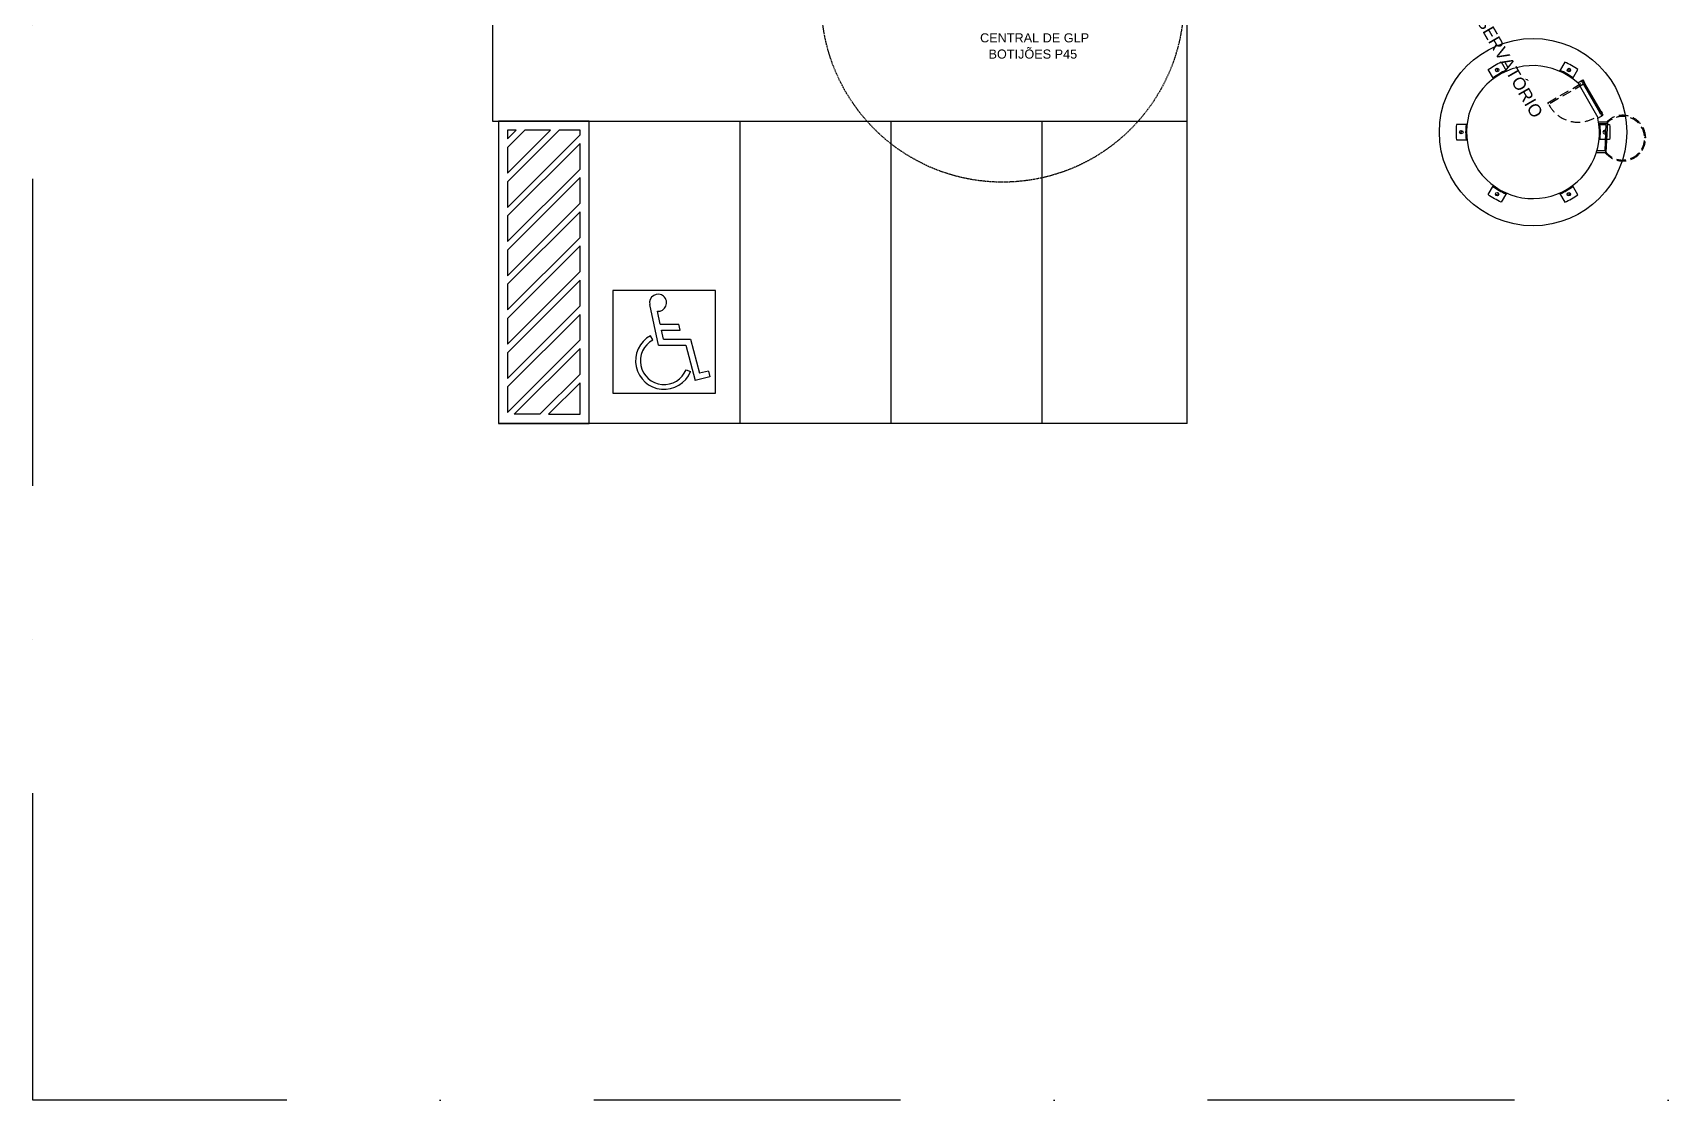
# Model space of a CAD drawing. Header units: millimetres. Extents: x 4161 to 13726, y 828 to 4470.
# Drawn here: x 4161 to 6872, y 828 to 2594 of the extents above; entities that cross this region are included whole.
import ezdxf

# ---------------------------------------------------------------- set-up
doc = ezdxf.new("R2010")
doc.units = ezdxf.units.MM
doc.header["$LTSCALE"] = 10
for name, pattern in [('DASHDOT', [25.4, 12.7, -6.35, 0, -6.35]), ('HIDDEN', [9.525, 6.35, -3.175]), ('HIDDEN2', [0.1875, 0.125, -0.0625]), ('TRAÇO-2PTOS_P', [0.625, 0.25, -0.125, 0, -0.125, 0, -0.125])]:
    doc.linetypes.add(name, pattern=pattern)
for name, color, linetype in [('A-PISOS-NIVEL', 1, 'Continuous'), ('AR-PRJ-COB', 251, 'HIDDEN2'), ('AR-TXT', 1, 'Continuous'), ('ARQ-ALV-VISTA1', 3, 'Continuous'), ('ARQ-ALV-VISTA2', 1, 'Continuous'), ('ARQ-COB-PROJ', 8, 'TRAÇO-2PTOS_P'), ('ARQ-PIS-VISTA', 8, 'Continuous'), ('ARQ-TXT-1_050', 2, 'Continuous'), ('EST-MET-CORTE', 5, 'Continuous'), ('PRES-AZUL', 164, 'Continuous')]:
    doc.layers.add(name, color=color, linetype=linetype)
doc.styles.add('ESC-50-A20', font='arial.ttf', dxfattribs={"height": 0.1})

# ---------------------------------------------------------------- blocks, each defined once
blk = doc.blocks.new('Paraplegico')
for p, q in [((134, 171.8), (119.2, 239.1)), ((136.5, 206.8), (131.9, 228.1)), ((136.5, 206.8), (167.2, 206.8)), ((138.7, 196.8), (169.4, 196.8)), ((142, 181.8), (138.7, 196.8)), ((169.4, 196.8), (167.2, 206.8)), ((124.1, 180.5), (120.3, 187.6)), ((134, 171.8), (179.2, 171.8)), ((142, 181.8), (186.9, 181.8)), ((179.2, 171.8), (194.3, 113.5)), ((186.9, 181.8), (201.5, 125.6)), ((179.3, 131.3), (186.7, 128.3)), ((218.8, 119.6), (194.3, 113.5)), ((216.3, 129.2), (201.5, 125.6)), ((216.3, 129.2), (218.8, 119.6))]:
    blk.add_line(p, q)
for centre, radius, start, end in [((133, 242.1), 14.1, 265.5481, 192.3635), ((143, 146.1), 47.2, 118.7728, 337.7713), ((143, 146.1), 39.2, 118.7728, 337.7713)]:
    blk.add_arc(centre, radius, start, end)

msp = doc.modelspace()

# ---------------------------------------------------------------- linework, layer by layer
at = {"linetype": 'DASHDOT', "ltscale": 4}
msp.add_lwpolyline([(4160.62, 4470.42), (13725.74, 4470.42), (13725.74, 828.17), (4160.62, 828.17)], close=True, dxfattribs=at)
at = {"layer": 'A-PISOS-NIVEL', "color": 251}
for p, q in [((4921.35, 3524.98), (4921.36, 2447.75)), ((6071.36, 2447.75), (6071.36, 2989.95)), ((4921.36, 2447.75), (6071.36, 2447.75)), ((5331.36, 1947.75), (5331.36, 2447.75)), ((5581.36, 1947.75), (5581.36, 2447.75)), ((5831.36, 1947.75), (5831.36, 2447.75)), ((6071.36, 1947.75), (6071.36, 2447.75)), ((6071.36, 1947.75), (4931.36, 1947.75))]:
    msp.add_line(p, q, dxfattribs=at)
at = {"layer": 'AR-PRJ-COB'}
msp.add_circle((5765.65, 2646.8), 300, dxfattribs=at)
at = {"layer": 'ARQ-ALV-VISTA1', "color": 251, "ltscale": 0.1}
for p, q in [((6585, 2535.09), (6583.53, 2529.58)), ((6702.24, 2535.02), (6703.71, 2529.5)), ((6522.91, 2427.52), (6526.94, 2431.55)), ((6764.11, 2427.68), (6760.17, 2431.62)), ((6581.36, 2326.17), (6586.88, 2327.65)), ((6705.57, 2326.07), (6700.06, 2327.55))]:
    msp.add_line(p, q, dxfattribs=at)
for points in [[(6578.1, 2518.01), (6569.38, 2533.13, -0.0442039), (6591.03, 2545.62), (6599.75, 2530.5)], [(6709.13, 2517.92), (6717.86, 2533.04, 0.0442039), (6696.22, 2545.55), (6687.49, 2530.45)], [(6534.25, 2442.03), (6516.8, 2442.04, 0.0442039), (6516.79, 2417.04), (6534.26, 2417.03)], [(6766.94, 2442.1), (6770.32, 2442.1, -0.0442039), (6770.31, 2417.1), (6765.74, 2417.1)], [(6599.61, 2328.72), (6590.88, 2313.62, -0.0442039), (6569.23, 2326.13), (6577.97, 2341.25)], [(6687.33, 2328.64), (6696.05, 2313.52, 0.0442039), (6717.7, 2326.01), (6708.99, 2341.13)]]:
    msp.add_lwpolyline(points, format="xyb", dxfattribs=at)
for points in [[(6752.86, 2442.1), (6764.8, 2442.1)], [(6763.6, 2417.1), (6752.87, 2417.1)]]:
    msp.add_lwpolyline(points, dxfattribs=at)
for centre, radius in [((6643.59, 2429.48), 155), ((6584.26, 2532.33), 2.85), ((6702.97, 2532.26), 2.85), ((6524.92, 2429.53), 2.85), ((6584.12, 2326.91), 2.85), ((6702.82, 2326.81), 2.85)]:
    msp.add_circle(centre, radius, dxfattribs=at)
for centre, radius, start, end in [((6650.71, 2417.13), 125.83, 114.31388, 125.64069), ((6636.43, 2417.12), 125.83, 54.31388, 65.64069), ((6657.91, 2429.48), 125.83, 174.31388, 185.64069), ((6629.2, 2429.65), 125.83, 354.31388, 5.64069), ((6762.19, 2429.6), 2.85, 42.51377, 311.97194), ((6650.66, 2442.05), 125.83, 234.31388, 245.64069), ((6636.37, 2442), 125.83, 294.31388, 305.64069)]:
    msp.add_arc(centre, radius, start, end, dxfattribs=at)
at = {"layer": 'ARQ-ALV-VISTA2', "color": 251, "ltscale": 0.1}
for p, q in [((6767.13, 2445.99), (6752.35, 2445.99)), ((6764.87, 2443.49), (6752.83, 2443.49)), ((6762.7, 2398.49), (6764.87, 2443.49)), ((6764.72, 2395.99), (6767.13, 2445.99)), ((6749.79, 2395.99), (6764.72, 2395.99)), ((6762.7, 2398.49), (6750.41, 2398.49))]:
    msp.add_line(p, q, dxfattribs=at)
msp.add_arc((6643.54, 2429.57), 110.02, 47.64201, 12.19509, dxfattribs=at)
at = {"layer": 'ARQ-COB-PROJ', "color": 251, "linetype": 'HIDDEN', "ltscale": 0.04}
for p, q in [((6793.14, 2455.65), (6793.18, 2457.32)), ((6817.13, 2445.54), (6818.34, 2446.8)), ((6818.35, 2394.82), (6819.53, 2393.64)), ((6792.33, 2383.48), (6792.34, 2381.81))]:
    msp.add_line(p, q, dxfattribs=at)
at = {"layer": 'ARQ-COB-PROJ', "color": 251, "linetype": 'HIDDEN', "ltscale": 0.25}
msp.add_lwpolyline([(6669.46, 2475.57), (6667.96, 2478.17), (6725.41, 2511.3), (6726.91, 2508.71)], close=True, dxfattribs=at)
at = {"layer": 'ARQ-COB-PROJ', "color": 251, "linetype": 'HIDDEN', "ltscale": 0.04}
msp.add_lwpolyline([(6828.19, 2420.96), (6829.86, 2420.96)], dxfattribs=at)
for centre in [(6793.16, 2456.49), (6817.71, 2446.14), (6829.03, 2420.96), (6818.94, 2394.23), (6792.33, 2382.64)]:
    msp.add_circle(centre, 0.833, dxfattribs=at)
at = {"layer": 'ARQ-COB-PROJ', "color": 251, "linetype": 'HIDDEN', "ltscale": 0.25}
for centre, radius, start, end in [((6718.12, 2500.82), 54.82, 207.5455, 305.4546), ((6792.12, 2419.62), 37.77, 218.73456, 135.7226), ((6792.1, 2419.47), 36.12, 215.51681, 138.33064)]:
    msp.add_arc(centre, radius, start, end, dxfattribs=at)
at = {"layer": 'ARQ-PIS-VISTA', "color": 251}
for p, q in [((5081.36, 1947.75), (5081.36, 2447.75)), ((4960.84, 2432.74), (4946.36, 2432.74)), ((4946.36, 2432.74), (4946.36, 2418.26)), ((5031.55, 2432.74), (4946.36, 2347.55)), ((5017.41, 2432.74), (4946.36, 2361.69)), ((4974.98, 2432.74), (4946.36, 2404.12)), ((4960.84, 2432.74), (4946.36, 2418.26)), ((5066.36, 2425.12), (4946.36, 2305.12)), ((5017.41, 2432.74), (4974.98, 2432.74)), ((5066.36, 2432.74), (5031.55, 2432.74)), ((5066.36, 2425.12), (5066.36, 2432.74)), ((5066.36, 2410.98), (4946.36, 2290.98)), ((4946.36, 2404.12), (4946.36, 2361.69)), ((5066.36, 2368.55), (5066.36, 2410.98)), ((5066.36, 2368.55), (4946.36, 2248.55)), ((5066.36, 2354.41), (4946.36, 2234.41)), ((4946.36, 2347.55), (4946.36, 2305.12)), ((5066.36, 2311.99), (5066.36, 2354.41)), ((5066.36, 2311.99), (4946.36, 2191.99)), ((5066.36, 2297.84), (4946.36, 2177.84)), ((4946.36, 2290.98), (4946.36, 2248.55)), ((5066.36, 2255.42), (5066.36, 2297.84)), ((5066.36, 2255.42), (4946.36, 2135.42)), ((5066.36, 2241.28), (4946.36, 2121.28)), ((4946.36, 2234.41), (4946.36, 2191.99)), ((5066.36, 2198.85), (5066.36, 2241.28)), ((5066.36, 2198.85), (4946.36, 2078.85)), ((5066.36, 2184.71), (4946.36, 2064.71)), ((4946.36, 2177.84), (4946.36, 2135.42)), ((5066.36, 2142.28), (5066.36, 2184.71)), ((5066.36, 2142.28), (4946.36, 2022.28)), ((5066.36, 2128.14), (4946.36, 2008.14)), ((4946.36, 2121.28), (4946.36, 2078.85)), ((5066.36, 2085.71), (5066.36, 2128.14)), ((5066.36, 2085.71), (4946.36, 1965.71)), ((4946.36, 2064.71), (4946.36, 2022.28)), ((5066.36, 2071.57), (4957.54, 1962.75)), ((5066.36, 2029.14), (5066.36, 2071.57)), ((4946.36, 2008.14), (4946.36, 1965.71)), ((5066.36, 2029.14), (4999.96, 1962.75)), ((5066.36, 2015), (5014.1, 1962.75)), ((5066.36, 1962.75), (5066.36, 2015)), ((4999.96, 1962.75), (4957.54, 1962.75)), ((5014.1, 1962.75), (5066.36, 1962.75))]:
    msp.add_line(p, q, dxfattribs=at)
for points in [[(5081.36, 2447.75), (4931.36, 2447.75), (4931.36, 1947.75), (5081.36, 1947.75)], [(5120.48, 1997.75), (5290.48, 1997.75), (5290.48, 2167.75), (5120.48, 2167.75)]]:
    msp.add_lwpolyline(points, close=True, dxfattribs=at)
at = {"layer": 'EST-MET-CORTE', "color": 251}
for p, q in [((6717.68, 2510.88), (6726.27, 2515.83)), ((6751.09, 2452.82), (6759.74, 2457.8))]:
    msp.add_line(p, q, dxfattribs=at)
at = {"layer": 'EST-MET-CORTE', "color": 251, "ltscale": 0.1}
for p, q in [((6753.89, 2461.93), (6726.91, 2508.71)), ((6756.49, 2463.43), (6729.51, 2510.2))]:
    msp.add_line(p, q, dxfattribs=at)
for points in [[(6727.77, 2513.23), (6725.17, 2511.73), (6723.67, 2514.33), (6726.27, 2515.83)], [(6728.01, 2512.8), (6725.41, 2511.3), (6726.91, 2508.71), (6729.51, 2510.2)], [(6757.99, 2460.83), (6755.39, 2459.33), (6753.89, 2461.93), (6756.49, 2463.43)], [(6758.24, 2460.4), (6755.64, 2458.9), (6757.14, 2456.31), (6759.74, 2457.8)]]:
    msp.add_lwpolyline(points, close=True, dxfattribs=at)
at = {"layer": 'PRES-AZUL', "color": 251, "ltscale": 0.1}
for p, q in [((6751.66, 2453.15), (6718.19, 2511.17)), ((6755.19, 2462.68), (6728.21, 2509.46))]:
    msp.add_line(p, q, dxfattribs=at)

# ---------------------------------------------------------------- block references
at = {"layer": 'ARQ-PIS-VISTA', "color": 251, "rotation": 7.78065140123886e-05}
msp.add_blockref('Paraplegico', (5062.47, 1905.22), dxfattribs=at)

# ---------------------------------------------------------------- texts
at = {"layer": 'AR-TXT', "style": 'ESC-50-A20'}
for s, p in [('CENTRAL DE GLP', (5728.43, 2578.02)), ('BOTIJÕES P45', (5742.42, 2551.2))]:
    msp.add_text(s, height=15, dxfattribs=at).set_placement(p)
at = {"layer": 'ARQ-TXT-1_050', "color": 251, "insert": (6546.81, 2659.14), "char_height": 20.48, "attachment_point": 1, "rotation": 299.97728, "style": 'ESC-50-A20'}
msp.add_mtext_dynamic_manual_height_columns('\\pi1.3469;RESERVATÓRIO       ', width=4.4606, gutter_width=1, heights=[0], dxfattribs=at)

doc.saveas('drawing.dxf')
